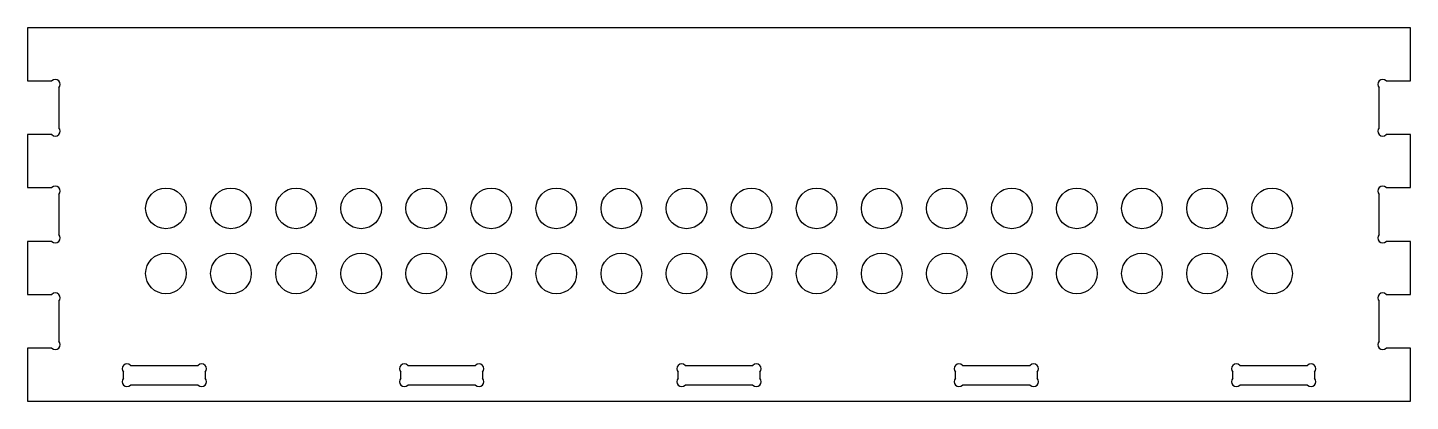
# Model space of a CAD drawing. Header units: millimetres. Extents: x 0 to 850, y 0 to 230.
import ezdxf

# ---------------------------------------------------------------- set-up
doc = ezdxf.new("R2010")
doc.units = ezdxf.units.MM
doc.layers.add('AUSSENKONTUR', color=1, linetype='Continuous')
doc.layers.add('INNENKONTUR', color=5, linetype='Continuous')

msp = doc.modelspace()

# ---------------------------------------------------------------- linework, layer by layer
at = {"layer": 'AUSSENKONTUR'}
for p, q in [((850, 229.5), (0, 229.5)), ((0, 229.5), (0, 196.81)), ((850, 196.81), (850, 229.5)), ((0, 196.81), (14.86, 196.81)), ((835.14, 196.81), (850, 196.81)), ((19.1, 192.57), (19.1, 168.07)), ((830.9, 168.07), (830.9, 192.57)), ((14.86, 163.83), (0, 163.83)), ((0, 163.83), (0, 131.24)), ((850, 163.83), (835.14, 163.83)), ((850, 131.24), (850, 163.83)), ((0, 131.24), (14.86, 131.24)), ((835.14, 131.24), (850, 131.24)), ((19.1, 127), (19.1, 102.5)), ((830.9, 102.5), (830.9, 127)), ((14.86, 98.26), (0, 98.26)), ((0, 98.26), (0, 65.67)), ((850, 98.26), (835.14, 98.26)), ((850, 65.67), (850, 98.26)), ((0, 65.67), (14.86, 65.67)), ((19.1, 61.43), (19.1, 36.93)), ((830.9, 36.93), (830.9, 61.43)), ((835.14, 65.67), (850, 65.67)), ((0, 32.69), (0, 0)), ((14.86, 32.69), (0, 32.69)), ((850, 32.69), (835.14, 32.69)), ((850, 0), (850, 32.69)), ((0, 0), (850, 0))]:
    msp.add_line(p, q, dxfattribs=at)
for centre, start, end in [((16.98, 194.69), -45, 135), ((833.02, 194.69), -315, -135), ((16.98, 165.95), -135, 45), ((833.02, 165.95), -225, -45), ((16.98, 129.12), -45, 135), ((833.02, 129.12), -315, -135), ((16.98, 100.38), -135, 45), ((833.02, 100.38), -225, -45), ((16.98, 63.55), -45, 135), ((833.02, 63.55), -315, -135), ((16.98, 34.81), -135, 45), ((833.02, 34.81), -225, -45)]:
    msp.add_arc(centre, 3, start, end, dxfattribs=at)
at = {"layer": 'INNENKONTUR'}
for p, q in [((58.9, 14.14), (58.9, 17.86)), ((63.14, 22.1), (104.86, 22.1)), ((109.1, 17.86), (109.1, 14.14)), ((229.4, 14.14), (229.4, 17.86)), ((233.64, 22.1), (275.36, 22.1)), ((279.6, 17.86), (279.6, 14.14)), ((399.9, 14.14), (399.9, 17.86)), ((404.14, 22.1), (445.86, 22.1)), ((450.1, 17.86), (450.1, 14.14)), ((570.4, 14.14), (570.4, 17.86)), ((574.64, 22.1), (616.36, 22.1)), ((620.6, 17.86), (620.6, 14.14)), ((740.9, 14.14), (740.9, 17.86)), ((745.14, 22.1), (786.86, 22.1)), ((791.1, 17.86), (791.1, 14.14)), ((104.86, 9.9), (63.14, 9.9)), ((275.36, 9.9), (233.64, 9.9)), ((445.86, 9.9), (404.14, 9.9)), ((616.36, 9.9), (574.64, 9.9)), ((786.86, 9.9), (745.14, 9.9))]:
    msp.add_line(p, q, dxfattribs=at)
for centre in [(85, 118.5), (125, 118.5), (165, 118.5), (205, 118.5), (245, 118.5), (285, 118.5), (325, 118.5), (365, 118.5), (405, 118.5), (445, 118.5), (485, 118.5), (525, 118.5), (565, 118.5), (605, 118.5), (645, 118.5), (685, 118.5), (725, 118.5), (765, 118.5), (85, 78.5), (125, 78.5), (165, 78.5), (205, 78.5), (245, 78.5), (285, 78.5), (325, 78.5), (365, 78.5), (405, 78.5), (445, 78.5), (485, 78.5), (525, 78.5), (565, 78.5), (605, 78.5), (645, 78.5), (685, 78.5), (725, 78.5), (765, 78.5)]:
    msp.add_circle(centre, 12.5, dxfattribs=at)
for centre, start, end in [((61.02, 19.98), -315, -135), ((106.98, 19.98), -45, 135), ((231.52, 19.98), -315, -135), ((277.48, 19.98), -45, 135), ((402.02, 19.98), -315, -135), ((447.98, 19.98), -45, 135), ((572.52, 19.98), -315, -135), ((618.48, 19.98), -45, 135), ((743.02, 19.98), -315, -135), ((788.98, 19.98), -45, 135), ((61.02, 12.02), -225, -45), ((106.98, 12.02), -135, 45), ((231.52, 12.02), -225, -45), ((277.48, 12.02), -135, 45), ((402.02, 12.02), -225, -45), ((447.98, 12.02), -135, 45), ((572.52, 12.02), -225, -45), ((618.48, 12.02), -135, 45), ((743.02, 12.02), -225, -45), ((788.98, 12.02), -135, 45)]:
    msp.add_arc(centre, 3, start, end, dxfattribs=at)

doc.saveas('drawing.dxf')
